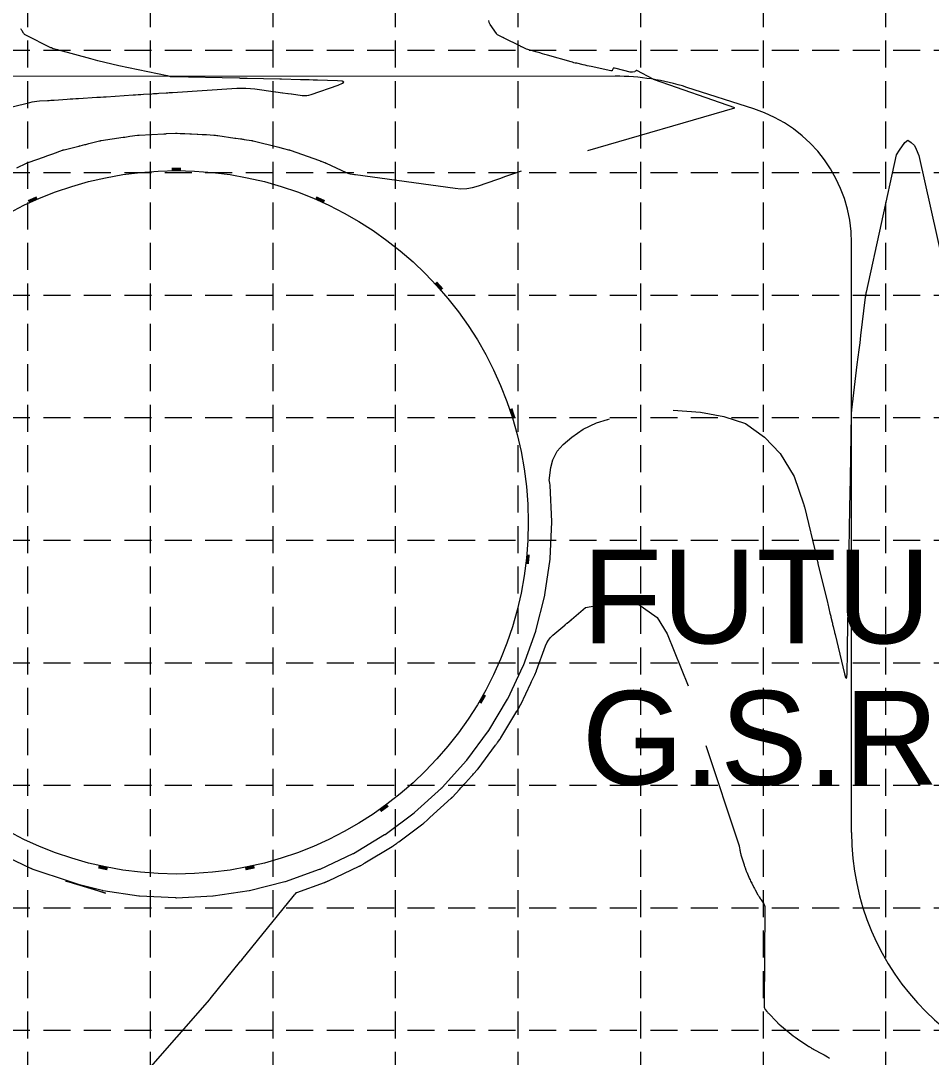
# Model space of a CAD drawing. Header units: feet. Extents: x 2483421 to 2485095, y 6854873 to 6855921.
# Drawn here: x 2483995.2 to 2484189.3, y 6855469.7 to 6855690.7 of the extents above; entities that cross this region are included whole.
import ezdxf

# ---------------------------------------------------------------- set-up
doc = ezdxf.new("R2010")
doc.units = ezdxf.units.FT
doc.header["$MEASUREMENT"] = 0
doc.linetypes.add('HIDDEN', pattern=[0.375, 0.25, -0.125])
for name, color, linetype, lineweight in [('C-ROAD-NW', 2, 'Continuous', 0), ('C-STR-NW', 7, 'Continuous', 0), ('Level 47', 7, 'Continuous', 0), ('P-Cont-1', 21, 'Continuous', 13)]:
    doc.layers.add(name, color=color, linetype=linetype, lineweight=lineweight)
doc.layers.add('GRID', color=254, linetype='HIDDEN')
doc.styles.get("Standard").update_dxf_attribs({"font": 'ARIAL.TTF'})

msp = doc.modelspace()

# ---------------------------------------------------------------- linework, layer by layer
at = {"layer": 'C-ROAD-NW', "color": 7, "lineweight": 0, "ltscale": 0.328084}
for p, q in [((2484121.93, 6855678.84), (2483884.56, 6855678.69)), ((2484151.44, 6855671.89), (2484137.17, 6855676.46)), ((2484172.3, 6855517.6), (2484172.3, 6855643.32))]:
    msp.add_line(p, q, dxfattribs=at)
for centre, radius, start, end in [((2484121.93, 6855628.84), 50, 72.2553, 90), ((2484142.3, 6855643.32), 30, 0, 72.2553), ((2484226.3, 6855517.6), 54, 180, 270)]:
    msp.add_arc(centre, radius, start, end, dxfattribs=at)
at = {"layer": 'C-STR-NW', "color": 7, "lineweight": 0, "ltscale": 0.328084}
msp.add_circle((2484028.4, 6855583.72), 75, dxfattribs=at)
at = {"layer": 'C-STR-NW', "color": 7, "lineweight": 0, "ltscale": 0.328084, "extrusion": (0, 0, -1)}
for points in [[(-2484027.4, 6855659.35), (-2484027.4, 6855658.71), (-2484029.4, 6855659.35), (-2484029.4, 6855658.71)], [(-2484058.25, 6855653.22), (-2484057.99, 6855652.64), (-2484060.08, 6855652.41), (-2484059.81, 6855651.82)], [(-2484073.67, 6855523.12), (-2484073.29, 6855523.64), (-2484072.05, 6855521.94), (-2484071.67, 6855522.46)], [(-2484013.65, 6855509.53), (-2484013.78, 6855510.16), (-2484011.7, 6855509.94), (-2484011.83, 6855510.57)]]:
    msp.add_solid(points, dxfattribs=at)
at = {"layer": 'C-STR-NW', "color": 7, "lineweight": 0, "ltscale": 0.328084}
for points in [[(2483996.72, 6855652.41), (2483996.98, 6855651.82), (2483998.55, 6855653.22), (2483998.81, 6855652.64)], [(2484083.94, 6855635.07), (2484083.46, 6855634.64), (2484085.28, 6855633.59), (2484084.8, 6855633.16)], [(2484100.02, 6855608.04), (2484099.41, 6855607.84), (2484100.64, 6855606.14), (2484100.03, 6855605.94)], [(2484103.72, 6855576.81), (2484103.09, 6855576.87), (2484103.52, 6855574.82), (2484102.88, 6855574.89)], [(2484094.4, 6855546.77), (2484093.84, 6855547.09), (2484093.4, 6855545.04), (2484092.84, 6855545.36)], [(2484045.1, 6855509.94), (2484044.97, 6855510.57), (2484043.15, 6855509.53), (2484043.01, 6855510.16)]]:
    msp.add_solid(points, dxfattribs=at)
at = {"layer": 'GRID', "color": 252, "linetype": 'HIDDEN', "lineweight": 0, "ltscale": 23}
for p, q in [((2483996.69, 6855893.42), (2483996.69, 6854978.93)), ((2484022.81, 6855893.42), (2484022.81, 6854978.93)), ((2484048.94, 6855893.42), (2484048.94, 6854978.93)), ((2484075.06, 6855893.42), (2484075.06, 6854978.93)), ((2484101.19, 6855893.42), (2484101.19, 6854978.93)), ((2484127.31, 6855893.42), (2484127.31, 6854978.93)), ((2484153.44, 6855893.42), (2484153.44, 6854978.93)), ((2484179.56, 6855893.42), (2484179.56, 6854978.93)), ((2483448.06, 6855684.42), (2485067.81, 6855684.42)), ((2483448.06, 6855658.29), (2485067.81, 6855658.29)), ((2483448.06, 6855632.17), (2485067.81, 6855632.17)), ((2483448.06, 6855606.04), (2485067.81, 6855606.04)), ((2483448.06, 6855579.92), (2485067.81, 6855579.92)), ((2483448.06, 6855553.79), (2485067.81, 6855553.79)), ((2483448.06, 6855527.67), (2485067.81, 6855527.67)), ((2483448.06, 6855501.54), (2485067.81, 6855501.54)), ((2483448.06, 6855475.42), (2485067.81, 6855475.42))]:
    msp.add_line(p, q, dxfattribs=at)
at = {"layer": 'P-Cont-1', "color": 33, "flags": 128}
for points in [[(2483989.25, 6855671.28), (2483997.14, 6855673.24), (2483997.65, 6855673.35), (2483998.16, 6855673.44), (2483998.67, 6855673.51), (2483999.19, 6855673.56), (2484000.89, 6855673.67), (2484001.25, 6855673.69), (2484001.62, 6855673.71), (2484001.98, 6855673.74), (2484002.34, 6855673.76), (2484005.14, 6855673.94), (2484005.74, 6855673.98), (2484006.34, 6855674.02), (2484006.94, 6855674.05), (2484007.54, 6855674.09), (2484011.42, 6855674.34), (2484011.62, 6855674.36), (2484011.82, 6855674.37), (2484012.03, 6855674.38), (2484012.23, 6855674.39), (2484012.89, 6855674.44), (2484013.03, 6855674.45), (2484013.17, 6855674.45), (2484013.31, 6855674.46), (2484013.45, 6855674.47), (2484019.16, 6855674.84), (2484019.7, 6855674.87), (2484020.25, 6855674.91), (2484020.8, 6855674.94), (2484021.35, 6855674.98), (2484023.14, 6855675.09), (2484023.52, 6855675.12), (2484023.9, 6855675.14), (2484024.29, 6855675.17), (2484024.67, 6855675.19), (2484026.22, 6855675.29), (2484026.55, 6855675.31), (2484026.89, 6855675.33), (2484027.22, 6855675.36), (2484027.55, 6855675.38), (2484041.31, 6855676.26), (2484042.27, 6855676.3), (2484043.22, 6855676.29), (2484044.18, 6855676.23), (2484045.13, 6855676.12), (2484049.55, 6855675.51), (2484049.56, 6855675.51), (2484049.56, 6855675.51), (2484049.57, 6855675.51), (2484049.57, 6855675.51), (2484049.59, 6855675.51), (2484049.6, 6855675.5), (2484049.6, 6855675.5), (2484049.6, 6855675.5), (2484049.61, 6855675.5), (2484051.04, 6855675.31), (2484051.04, 6855675.31), (2484051.05, 6855675.3), (2484051.05, 6855675.3), (2484051.06, 6855675.3), (2484051.07, 6855675.3), (2484051.07, 6855675.3), (2484051.08, 6855675.3), (2484051.08, 6855675.3), (2484051.08, 6855675.3), (2484051.1, 6855675.3), (2484051.1, 6855675.3), (2484051.11, 6855675.3), (2484051.11, 6855675.3), (2484051.11, 6855675.3), (2484052.18, 6855675.15), (2484052.19, 6855675.15), (2484052.19, 6855675.15), (2484052.19, 6855675.15), (2484052.19, 6855675.15), (2484052.2, 6855675.14), (2484052.21, 6855675.14), (2484052.21, 6855675.14), (2484052.21, 6855675.14), (2484052.21, 6855675.14), (2484052.22, 6855675.14), (2484052.22, 6855675.14), (2484052.22, 6855675.14), (2484052.23, 6855675.14), (2484052.23, 6855675.14), (2484052.88, 6855675.05), (2484052.88, 6855675.05), (2484052.88, 6855675.05), (2484052.88, 6855675.05), (2484052.89, 6855675.05), (2484052.89, 6855675.05), (2484052.89, 6855675.05), (2484052.89, 6855675.05), (2484052.89, 6855675.05), (2484052.89, 6855675.05), (2484052.9, 6855675.05), (2484052.9, 6855675.05), (2484052.9, 6855675.05), (2484052.9, 6855675.05), (2484052.9, 6855675.05), (2484055.19, 6855674.73), (2484055.68, 6855674.69), (2484056.17, 6855674.71), (2484056.64, 6855674.79), (2484057.11, 6855674.92), (2484062.87, 6855676.94), (2484063.79, 6855677.32), (2484064.06, 6855677.6), (2484063.71, 6855677.79), (2484062.73, 6855677.87), (2484058.44, 6855677.98), (2484057.55, 6855678.01), (2484056.66, 6855678.03), (2484055.77, 6855678.05), (2484054.88, 6855678.07), (2484050.79, 6855678.17), (2484050.76, 6855678.17), (2484050.73, 6855678.17), (2484050.69, 6855678.17), (2484050.66, 6855678.17), (2484050.55, 6855678.17), (2484050.53, 6855678.17), (2484050.5, 6855678.17), (2484050.48, 6855678.17), (2484050.46, 6855678.17), (2484043.49, 6855678.35), (2484043.32, 6855678.35), (2484043.15, 6855678.36), (2484042.98, 6855678.36), (2484042.81, 6855678.36), (2484042.26, 6855678.38), (2484042.14, 6855678.38), (2484042.03, 6855678.38), (2484041.91, 6855678.39), (2484041.79, 6855678.39), (2484027.32, 6855678.71), (2484027.29, 6855678.71), (2484027.25, 6855678.72), (2484027.21, 6855678.72), (2484027.17, 6855678.73), (2484027, 6855678.77), (2484027, 6855678.77), (2484027, 6855678.77), (2484027, 6855678.77), (2484027, 6855678.77), (2484026.99, 6855678.77), (2484026.99, 6855678.77), (2484026.99, 6855678.77), (2484026.99, 6855678.77), (2484026.99, 6855678.77), (2484026.68, 6855678.83), (2484026.61, 6855678.85), (2484026.55, 6855678.86), (2484026.48, 6855678.88), (2484026.41, 6855678.89), (2484016.15, 6855681.07), (2484014.65, 6855681.4), (2484013.16, 6855681.75), (2484011.67, 6855682.12), (2484010.18, 6855682.52), (2484003.32, 6855684.37), (2484003.29, 6855684.38), (2484003.27, 6855684.39), (2484003.24, 6855684.4), (2484003.21, 6855684.4), (2484003.1, 6855684.43), (2484003.1, 6855684.43), (2484003.09, 6855684.44), (2484003.09, 6855684.44), (2484003.09, 6855684.44), (2484003.07, 6855684.44), (2484003.07, 6855684.44), (2484003.07, 6855684.44), (2484003.06, 6855684.44), (2484003.06, 6855684.44), (2484002.18, 6855684.68), (2484002.12, 6855684.7), (2484002.07, 6855684.72), (2484002.01, 6855684.74), (2484001.96, 6855684.77), (2484001.79, 6855684.85), (2484001.75, 6855684.87), (2484001.72, 6855684.89), (2484001.68, 6855684.9), (2484001.64, 6855684.92), (2483996.34, 6855687.55), (2483996.19, 6855687.64), (2483996.05, 6855687.75), (2483995.93, 6855687.87), (2483995.82, 6855688.01), (2483995.5, 6855688.5), (2483995.43, 6855688.6), (2483995.36, 6855688.71), (2483995.29, 6855688.81), (2483995.22, 6855688.91)], [(2484116.08, 6855662.99), (2484147.45, 6855672.09), (2484130.33, 6855678.05), (2484130.22, 6855678.1), (2484130.1, 6855678.14), (2484129.99, 6855678.2), (2484126.5, 6855680.03), (2484126.45, 6855680.05), (2484126.41, 6855680.05), (2484126.37, 6855680.03), (2484126.33, 6855680), (2484126.22, 6855679.87), (2484126.19, 6855679.85), (2484126.16, 6855679.83), (2484126.13, 6855679.81), (2484126.09, 6855679.8), (2484125.58, 6855679.7), (2484125.46, 6855679.69), (2484125.35, 6855679.69), (2484125.24, 6855679.7), (2484125.13, 6855679.72), (2484122.14, 6855680.48), (2484122.14, 6855680.48), (2484122.14, 6855680.48), (2484122.14, 6855680.48), (2484122.14, 6855680.48), (2484122.14, 6855680.48), (2484122.14, 6855680.48), (2484122.14, 6855680.48), (2484122.14, 6855680.48), (2484122.14, 6855680.48), (2484121.74, 6855680.58), (2484121.66, 6855680.59), (2484121.6, 6855680.58), (2484121.54, 6855680.54), (2484121.49, 6855680.47), (2484121.27, 6855680.02), (2484121.26, 6855679.99), (2484121.23, 6855679.97), (2484121.2, 6855679.96), (2484121.17, 6855679.97), (2484121, 6855680), (2484121, 6855680), (2484121, 6855680), (2484121, 6855680), (2484121, 6855680), (2484121, 6855680), (2484121, 6855680), (2484121, 6855680), (2484121, 6855680), (2484121, 6855680), (2484116.83, 6855680.89), (2484116.4, 6855680.99), (2484115.97, 6855681.08), (2484115.54, 6855681.17), (2484115.11, 6855681.27), (2484113.71, 6855681.58), (2484113.41, 6855681.65), (2484113.12, 6855681.72), (2484112.82, 6855681.8), (2484112.52, 6855681.88), (2484107.51, 6855683.31), (2484106.96, 6855683.47), (2484106.4, 6855683.63), (2484105.85, 6855683.79), (2484105.3, 6855683.95), (2484103.02, 6855684.63), (2484102.87, 6855684.67), (2484102.73, 6855684.73), (2484102.58, 6855684.79), (2484102.45, 6855684.85), (2484102, 6855685.08), (2484101.9, 6855685.13), (2484101.8, 6855685.18), (2484101.71, 6855685.23), (2484101.61, 6855685.28), (2484098.24, 6855686.98), (2484098.22, 6855686.99), (2484098.2, 6855687), (2484098.18, 6855687.01), (2484098.16, 6855687.02), (2484098.08, 6855687.05), (2484098.07, 6855687.06), (2484098.06, 6855687.06), (2484098.05, 6855687.07), (2484098.04, 6855687.08), (2484098, 6855687.09), (2484098, 6855687.1), (2484097.99, 6855687.1), (2484097.98, 6855687.1), (2484097.97, 6855687.11), (2484096.81, 6855687.69), (2484096.78, 6855687.7), (2484096.76, 6855687.72), (2484096.74, 6855687.74), (2484096.72, 6855687.77), (2484096.66, 6855687.85), (2484096.65, 6855687.87), (2484096.63, 6855687.89), (2484096.62, 6855687.91), (2484096.61, 6855687.93), (2484095.3, 6855689.88), (2484095.09, 6855690.3), (2484095.02, 6855690.71)], [(2483994.37, 6855659.3), (2483996.47, 6855660.3), (2483996.49, 6855660.3), (2483996.51, 6855660.31), (2483996.53, 6855660.32), (2483996.55, 6855660.33), (2483996.62, 6855660.36), (2483996.63, 6855660.37), (2483996.65, 6855660.37), (2483996.66, 6855660.38), (2483996.68, 6855660.39), (2483996.75, 6855660.41), (2483996.77, 6855660.42), (2483996.78, 6855660.43), (2483996.8, 6855660.43), (2483996.82, 6855660.44), (2484000.3, 6855661.68), (2484000.75, 6855661.84), (2484001.19, 6855662), (2484001.64, 6855662.16), (2484002.09, 6855662.32), (2484004.13, 6855663.06), (2484004.15, 6855663.06), (2484004.18, 6855663.07), (2484004.2, 6855663.08), (2484004.22, 6855663.08), (2484004.28, 6855663.11), (2484004.3, 6855663.11), (2484004.31, 6855663.12), (2484004.33, 6855663.12), (2484004.34, 6855663.13), (2484004.42, 6855663.15), (2484004.44, 6855663.15), (2484004.45, 6855663.15), (2484004.47, 6855663.16), (2484004.49, 6855663.16), (2484007.59, 6855663.94), (2484007.6, 6855663.94), (2484007.6, 6855663.94), (2484007.61, 6855663.94), (2484007.61, 6855663.95), (2484007.63, 6855663.95), (2484007.63, 6855663.95), (2484007.64, 6855663.95), (2484007.64, 6855663.95), (2484007.65, 6855663.95), (2484007.67, 6855663.96), (2484007.68, 6855663.96), (2484007.68, 6855663.96), (2484007.69, 6855663.97), (2484007.69, 6855663.97), (2484007.78, 6855663.99), (2484007.8, 6855663.99), (2484007.82, 6855664), (2484007.84, 6855664), (2484007.85, 6855664.01), (2484008.87, 6855664.26), (2484009.08, 6855664.31), (2484009.3, 6855664.37), (2484009.52, 6855664.42), (2484009.74, 6855664.48), (2484012.03, 6855665.05), (2484012.05, 6855665.06), (2484012.07, 6855665.06), (2484012.09, 6855665.07), (2484012.11, 6855665.07), (2484012.18, 6855665.09), (2484012.2, 6855665.09), (2484012.21, 6855665.1), (2484012.23, 6855665.1), (2484012.24, 6855665.1), (2484012.32, 6855665.11), (2484012.34, 6855665.12), (2484012.36, 6855665.12), (2484012.37, 6855665.12), (2484012.39, 6855665.12), (2484017.04, 6855665.81), (2484017.39, 6855665.87), (2484017.75, 6855665.92), (2484018.1, 6855665.97), (2484018.46, 6855666.02), (2484020.08, 6855666.27), (2484020.1, 6855666.27), (2484020.12, 6855666.27), (2484020.14, 6855666.27), (2484020.17, 6855666.28), (2484020.24, 6855666.29), (2484020.25, 6855666.29), (2484020.27, 6855666.29), (2484020.28, 6855666.29), (2484020.3, 6855666.29), (2484020.39, 6855666.3), (2484020.4, 6855666.3), (2484020.41, 6855666.3), (2484020.42, 6855666.3), (2484020.43, 6855666.3), (2484020.46, 6855666.3), (2484020.46, 6855666.3), (2484020.47, 6855666.3), (2484020.47, 6855666.3), (2484020.48, 6855666.3), (2484025.72, 6855666.56), (2484025.72, 6855666.56), (2484025.72, 6855666.56), (2484025.72, 6855666.56), (2484025.72, 6855666.56), (2484025.72, 6855666.56), (2484025.72, 6855666.56), (2484025.72, 6855666.56), (2484025.72, 6855666.56), (2484025.72, 6855666.56), (2484025.72, 6855666.56), (2484025.72, 6855666.56), (2484025.72, 6855666.56), (2484025.72, 6855666.56), (2484025.72, 6855666.56), (2484026.01, 6855666.57), (2484026.07, 6855666.58), (2484026.13, 6855666.58), (2484026.19, 6855666.58), (2484026.25, 6855666.59), (2484028.21, 6855666.68), (2484028.23, 6855666.68), (2484028.25, 6855666.69), (2484028.27, 6855666.69), (2484028.3, 6855666.69), (2484028.39, 6855666.69), (2484028.39, 6855666.69), (2484028.4, 6855666.69), (2484028.4, 6855666.69), (2484028.41, 6855666.69), (2484028.43, 6855666.69), (2484028.43, 6855666.69), (2484028.43, 6855666.69), (2484028.43, 6855666.69), (2484028.43, 6855666.69), (2484028.43, 6855666.69), (2484028.43, 6855666.69), (2484028.43, 6855666.69), (2484028.43, 6855666.69), (2484028.43, 6855666.69), (2484028.44, 6855666.69), (2484028.44, 6855666.69), (2484028.44, 6855666.69), (2484028.44, 6855666.69), (2484028.44, 6855666.69), (2484028.51, 6855666.69), (2484028.53, 6855666.69), (2484028.54, 6855666.69), (2484028.56, 6855666.68), (2484028.58, 6855666.68), (2484029.21, 6855666.65), (2484029.21, 6855666.65), (2484029.21, 6855666.65), (2484029.21, 6855666.65), (2484029.21, 6855666.65), (2484029.21, 6855666.65), (2484029.21, 6855666.65), (2484029.22, 6855666.65), (2484029.22, 6855666.65), (2484029.22, 6855666.65), (2484029.22, 6855666.65), (2484029.22, 6855666.65), (2484029.22, 6855666.65), (2484029.22, 6855666.65), (2484029.22, 6855666.65), (2484030.14, 6855666.61), (2484030.14, 6855666.61), (2484030.15, 6855666.61), (2484030.15, 6855666.61), (2484030.15, 6855666.61), (2484030.15, 6855666.61), (2484030.16, 6855666.61), (2484030.16, 6855666.61), (2484030.16, 6855666.61), (2484030.16, 6855666.61), (2484030.16, 6855666.61), (2484030.17, 6855666.61), (2484030.17, 6855666.61), (2484030.17, 6855666.61), (2484030.17, 6855666.61), (2484031.28, 6855666.55), (2484031.28, 6855666.55), (2484031.28, 6855666.55), (2484031.28, 6855666.55), (2484031.29, 6855666.55), (2484031.3, 6855666.55), (2484031.3, 6855666.55), (2484031.3, 6855666.55), (2484031.3, 6855666.55), (2484031.3, 6855666.55), (2484031.31, 6855666.55), (2484031.31, 6855666.55), (2484031.31, 6855666.55), (2484031.31, 6855666.55), (2484031.32, 6855666.55), (2484031.5, 6855666.54), (2484031.54, 6855666.54), (2484031.58, 6855666.54), (2484031.61, 6855666.53), (2484031.65, 6855666.53), (2484032.85, 6855666.47), (2484032.86, 6855666.47), (2484032.86, 6855666.47), (2484032.87, 6855666.47), (2484032.87, 6855666.47), (2484032.89, 6855666.47), (2484032.89, 6855666.47), (2484032.9, 6855666.47), (2484032.9, 6855666.47), (2484032.9, 6855666.47), (2484032.92, 6855666.47), (2484032.92, 6855666.47), (2484032.92, 6855666.47), (2484032.92, 6855666.47), (2484032.93, 6855666.47), (2484033.92, 6855666.42), (2484034.14, 6855666.41), (2484034.35, 6855666.4), (2484034.56, 6855666.39), (2484034.78, 6855666.38), (2484036.34, 6855666.3), (2484036.36, 6855666.3), (2484036.39, 6855666.3), (2484036.41, 6855666.3), (2484036.43, 6855666.3), (2484036.5, 6855666.29), (2484036.52, 6855666.29), (2484036.53, 6855666.29), (2484036.55, 6855666.29), (2484036.56, 6855666.29), (2484036.64, 6855666.28), (2484036.66, 6855666.27), (2484036.68, 6855666.27), (2484036.69, 6855666.27), (2484036.71, 6855666.27), (2484037.04, 6855666.22), (2484037.05, 6855666.22), (2484037.06, 6855666.21), (2484037.08, 6855666.21), (2484037.09, 6855666.21), (2484037.14, 6855666.2), (2484037.15, 6855666.2), (2484037.16, 6855666.2), (2484037.16, 6855666.2), (2484037.17, 6855666.2), (2484037.2, 6855666.19), (2484037.2, 6855666.19), (2484037.21, 6855666.19), (2484037.22, 6855666.19), (2484037.22, 6855666.19), (2484040.87, 6855665.65), (2484040.89, 6855665.65), (2484040.91, 6855665.64), (2484040.93, 6855665.64), (2484040.95, 6855665.64), (2484041.02, 6855665.63), (2484041.03, 6855665.63), (2484041.03, 6855665.63), (2484041.04, 6855665.62), (2484041.04, 6855665.62), (2484041.06, 6855665.62), (2484041.07, 6855665.62), (2484041.07, 6855665.62), (2484041.08, 6855665.62), (2484041.08, 6855665.62), (2484042.04, 6855665.48), (2484042.24, 6855665.45), (2484042.45, 6855665.42), (2484042.65, 6855665.38), (2484042.86, 6855665.35), (2484044.41, 6855665.12), (2484044.43, 6855665.12), (2484044.44, 6855665.12), (2484044.46, 6855665.12), (2484044.47, 6855665.11), (2484044.54, 6855665.1), (2484044.55, 6855665.1), (2484044.55, 6855665.1), (2484044.56, 6855665.1), (2484044.56, 6855665.1), (2484044.58, 6855665.1), (2484044.58, 6855665.1), (2484044.59, 6855665.1), (2484044.59, 6855665.1), (2484044.59, 6855665.09), (2484044.69, 6855665.07), (2484044.71, 6855665.07), (2484044.73, 6855665.06), (2484044.75, 6855665.06), (2484044.77, 6855665.05), (2484050.22, 6855663.69), (2484050.47, 6855663.63), (2484050.71, 6855663.56), (2484050.96, 6855663.5), (2484051.2, 6855663.44), (2484052.3, 6855663.17), (2484052.32, 6855663.16), (2484052.34, 6855663.15), (2484052.36, 6855663.15), (2484052.39, 6855663.14), (2484052.45, 6855663.13), (2484052.47, 6855663.12), (2484052.48, 6855663.12), (2484052.5, 6855663.11), (2484052.51, 6855663.11), (2484052.59, 6855663.08), (2484052.61, 6855663.08), (2484052.62, 6855663.07), (2484052.64, 6855663.06), (2484052.65, 6855663.06), (2484058.87, 6855660.83), (2484059.01, 6855660.79), (2484059.14, 6855660.74), (2484059.27, 6855660.69), (2484059.4, 6855660.65), (2484059.97, 6855660.44), (2484059.99, 6855660.43), (2484060.01, 6855660.43), (2484060.03, 6855660.42), (2484060.06, 6855660.41), (2484060.12, 6855660.39), (2484060.14, 6855660.38), (2484060.15, 6855660.37), (2484060.16, 6855660.37), (2484060.18, 6855660.36), (2484060.25, 6855660.33), (2484060.27, 6855660.32), (2484060.28, 6855660.31), (2484060.3, 6855660.31), (2484060.31, 6855660.3), (2484064.57, 6855658.29), (2484064.77, 6855658.2), (2484064.97, 6855658.13), (2484065.18, 6855658.08), (2484065.4, 6855658.04), (2484066.39, 6855657.9), (2484066.4, 6855657.9), (2484066.41, 6855657.9), (2484066.42, 6855657.9), (2484066.43, 6855657.9), (2484066.47, 6855657.89), (2484066.47, 6855657.89), (2484066.48, 6855657.89), (2484066.49, 6855657.89), (2484066.49, 6855657.89), (2484066.52, 6855657.89), (2484066.53, 6855657.88), (2484066.53, 6855657.88), (2484066.54, 6855657.88), (2484066.54, 6855657.88), (2484087.79, 6855654.95), (2484089.05, 6855654.85), (2484090.3, 6855654.9), (2484091.54, 6855655.1), (2484092.76, 6855655.45), (2484096.72, 6855656.84), (2484097.56, 6855657.13), (2484098.41, 6855657.43), (2484099.26, 6855657.73), (2484100.11, 6855658.02), (2484101.97, 6855658.68)], [(2484134.29, 6855607.65), (2484140.13, 6855607.21), (2484145.11, 6855606.3), (2484149.68, 6855604.82), (2484153.71, 6855601.91), (2484157.06, 6855598.37), (2484160.08, 6855593.46), (2484162.08, 6855587.69), (2484162.08, 6855587.68), (2484162.08, 6855587.68), (2484162.08, 6855587.68), (2484162.09, 6855587.67), (2484162.09, 6855587.66), (2484162.09, 6855587.66), (2484162.09, 6855587.65), (2484162.09, 6855587.65), (2484162.09, 6855587.65), (2484162.12, 6855587.52), (2484162.12, 6855587.52), (2484162.12, 6855587.52), (2484162.12, 6855587.51), (2484162.13, 6855587.51), (2484162.13, 6855587.49), (2484162.13, 6855587.49), (2484162.13, 6855587.48), (2484162.13, 6855587.48), (2484162.13, 6855587.48), (2484162.19, 6855587.24), (2484162.2, 6855587.19), (2484162.21, 6855587.14), (2484162.22, 6855587.09), (2484162.24, 6855587.04), (2484164.87, 6855576.1), (2484164.9, 6855575.98), (2484164.93, 6855575.87), (2484164.95, 6855575.76), (2484164.98, 6855575.65), (2484165.07, 6855575.28), (2484165.09, 6855575.2), (2484165.1, 6855575.13), (2484165.12, 6855575.05), (2484165.14, 6855574.97), (2484167.15, 6855566.64), (2484167.22, 6855566.32), (2484167.3, 6855566.01), (2484167.37, 6855565.7), (2484167.45, 6855565.38), (2484167.7, 6855564.36), (2484167.75, 6855564.14), (2484167.8, 6855563.92), (2484167.86, 6855563.7), (2484167.91, 6855563.48), (2484168.16, 6855562.43), (2484168.22, 6855562.2), (2484168.27, 6855561.97), (2484168.32, 6855561.75), (2484168.38, 6855561.52), (2484168.6, 6855560.62), (2484168.64, 6855560.42), (2484168.69, 6855560.23), (2484168.74, 6855560.04), (2484168.78, 6855559.84), (2484170.81, 6855551.41), (2484171.03, 6855550.65), (2484171.19, 6855550.41), (2484171.29, 6855550.68), (2484171.34, 6855551.46), (2484171.42, 6855556.02), (2484171.42, 6855556.17), (2484171.42, 6855556.33), (2484171.42, 6855556.48), (2484171.43, 6855556.64), (2484171.44, 6855557.14), (2484171.44, 6855557.25), (2484171.44, 6855557.36), (2484171.44, 6855557.47), (2484171.44, 6855557.58), (2484171.45, 6855558.21), (2484171.46, 6855558.35), (2484171.46, 6855558.49), (2484171.46, 6855558.62), (2484171.46, 6855558.76), (2484171.47, 6855559.4), (2484171.48, 6855559.54), (2484171.48, 6855559.67), (2484171.48, 6855559.81), (2484171.48, 6855559.95), (2484171.53, 6855562.62), (2484171.54, 6855563.19), (2484171.55, 6855563.77), (2484171.56, 6855564.34), (2484171.57, 6855564.91), (2484171.65, 6855569.58), (2484171.65, 6855569.65), (2484171.65, 6855569.72), (2484171.65, 6855569.78), (2484171.65, 6855569.85), (2484171.66, 6855570.07), (2484171.66, 6855570.11), (2484171.66, 6855570.16), (2484171.66, 6855570.21), (2484171.66, 6855570.25), (2484171.73, 6855574.38), (2484171.75, 6855575.26), (2484171.76, 6855576.15), (2484171.78, 6855577.03), (2484171.79, 6855577.91), (2484171.95, 6855586.74), (2484171.95, 6855586.77), (2484171.95, 6855586.79), (2484171.95, 6855586.81), (2484171.95, 6855586.83), (2484171.95, 6855586.93), (2484171.95, 6855586.94), (2484171.95, 6855586.94), (2484171.95, 6855586.94), (2484171.95, 6855586.94), (2484171.95, 6855586.95), (2484171.95, 6855586.95), (2484171.95, 6855586.95), (2484171.95, 6855586.95), (2484171.95, 6855586.96), (2484171.95, 6855587.01), (2484171.95, 6855587.01), (2484171.95, 6855587.01), (2484171.95, 6855587.01), (2484171.95, 6855587.02), (2484171.95, 6855587.02), (2484171.95, 6855587.02), (2484171.95, 6855587.02), (2484171.95, 6855587.02), (2484171.95, 6855587.03), (2484172, 6855589.8), (2484172, 6855589.84), (2484172, 6855589.87), (2484172, 6855589.9), (2484172, 6855589.94), (2484172, 6855590.05), (2484172, 6855590.07), (2484172, 6855590.09), (2484172, 6855590.11), (2484172.01, 6855590.14), (2484172.01, 6855590.53), (2484172.01, 6855590.61), (2484172.01, 6855590.69), (2484172.02, 6855590.77), (2484172.02, 6855590.86), (2484172.04, 6855592.09), (2484172.04, 6855592.35), (2484172.05, 6855592.62), (2484172.05, 6855592.88), (2484172.06, 6855593.15), (2484172.29, 6855606.88), (2484172.3, 6855607.08), (2484172.31, 6855607.28), (2484172.33, 6855607.47), (2484172.35, 6855607.67), (2484172.43, 6855608.31), (2484172.44, 6855608.45), (2484172.46, 6855608.59), (2484172.48, 6855608.72), (2484172.49, 6855608.86), (2484172.58, 6855609.53), (2484172.59, 6855609.67), (2484172.61, 6855609.81), (2484172.63, 6855609.96), (2484172.65, 6855610.1), (2484173.53, 6855617.36), (2484173.72, 6855618.91), (2484173.91, 6855620.47), (2484174.1, 6855622.02), (2484174.29, 6855623.58), (2484175.28, 6855631.7), (2484175.29, 6855631.77), (2484175.3, 6855631.84), (2484175.31, 6855631.91), (2484175.32, 6855631.97), (2484175.36, 6855632.2), (2484175.36, 6855632.25), (2484175.37, 6855632.29), (2484175.38, 6855632.34), (2484175.39, 6855632.39), (2484175.44, 6855632.7), (2484175.45, 6855632.76), (2484175.49, 6855632.8), (2484181.88, 6855662.07), (2484182.54, 6855663.08), (2484183.66, 6855664.72), (2484184.3, 6855665.17), (2484184.3, 6855665.17), (2484184.3, 6855665.17), (2484184.3, 6855665.17), (2484184.3, 6855665.17), (2484184.3, 6855665.17), (2484184.3, 6855665.17), (2484184.3, 6855665.17), (2484184.3, 6855665.17), (2484184.3, 6855665.17), (2484185.03, 6855664.72), (2484185.69, 6855664.03), (2484186.05, 6855663.25), (2484186.65, 6855661.96), (2484193.08, 6855632.97)], [(2483990.67, 6855513.14), (2483997.31, 6855510), (2483997.37, 6855509.97), (2483997.42, 6855509.95), (2483997.47, 6855509.92), (2483997.52, 6855509.9), (2483997.77, 6855509.78), (2483997.77, 6855509.78), (2483997.77, 6855509.78), (2483997.77, 6855509.78), (2483997.77, 6855509.78), (2483997.77, 6855509.78), (2483997.77, 6855509.78), (2483997.77, 6855509.78), (2483997.77, 6855509.78), (2483997.77, 6855509.78), (2483997.77, 6855509.78), (2483997.77, 6855509.78), (2483997.77, 6855509.78), (2483997.77, 6855509.78), (2484013.25, 6855504.68), (2484004.86, 6855507.24), (2484004.9, 6855507.23), (2484004.93, 6855507.22), (2484004.97, 6855507.21), (2484005, 6855507.19), (2484005.17, 6855507.14), (2484005.17, 6855507.14), (2484005.17, 6855507.14), (2484005.17, 6855507.14), (2484005.17, 6855507.14), (2484005.17, 6855507.13), (2484005.17, 6855507.13), (2484005.17, 6855507.13), (2484005.17, 6855507.13), (2484005.17, 6855507.13), (2484005.17, 6855507.13), (2484005.17, 6855507.13), (2484005.17, 6855507.13), (2484005.17, 6855507.13), (2484005.17, 6855507.13), (2484012.55, 6855505.29), (2484012.58, 6855505.28), (2484012.61, 6855505.27), (2484012.63, 6855505.27), (2484012.66, 6855505.26), (2484012.78, 6855505.23), (2484012.78, 6855505.23), (2484012.78, 6855505.23), (2484012.78, 6855505.23), (2484012.78, 6855505.23), (2484012.79, 6855505.23), (2484012.79, 6855505.23), (2484012.79, 6855505.23), (2484012.79, 6855505.23), (2484012.79, 6855505.23), (2484012.79, 6855505.23), (2484012.79, 6855505.23), (2484012.79, 6855505.23), (2484012.79, 6855505.23), (2484012.79, 6855505.23), (2484020.36, 6855504.1), (2484020.39, 6855504.1), (2484020.41, 6855504.1), (2484020.43, 6855504.09), (2484020.45, 6855504.09), (2484020.55, 6855504.07), (2484020.55, 6855504.07), (2484020.55, 6855504.07), (2484020.55, 6855504.07), (2484020.55, 6855504.07), (2484020.55, 6855504.07), (2484020.55, 6855504.07), (2484020.55, 6855504.07), (2484020.55, 6855504.07), (2484020.55, 6855504.07), (2484020.56, 6855504.07), (2484020.56, 6855504.07), (2484020.56, 6855504.07), (2484020.56, 6855504.07), (2484020.56, 6855504.07), (2484028.24, 6855503.7), (2484028.25, 6855503.7), (2484028.27, 6855503.69), (2484028.29, 6855503.69), (2484028.31, 6855503.69), (2484028.4, 6855503.69), (2484028.4, 6855503.69), (2484028.4, 6855503.69), (2484028.4, 6855503.69), (2484028.4, 6855503.69), (2484028.4, 6855503.69), (2484028.4, 6855503.69), (2484028.4, 6855503.69), (2484028.4, 6855503.69), (2484028.4, 6855503.69), (2484028.4, 6855503.69), (2484028.4, 6855503.69), (2484028.4, 6855503.69), (2484028.4, 6855503.69), (2484028.4, 6855503.69), (2484036.13, 6855504.07), (2484036.13, 6855504.07), (2484036.13, 6855504.07), (2484036.14, 6855504.07), (2484036.14, 6855504.07), (2484036.14, 6855504.07), (2484036.14, 6855504.07), (2484036.14, 6855504.07), (2484036.15, 6855504.07), (2484036.15, 6855504.07), (2484036.24, 6855504.07), (2484036.24, 6855504.07), (2484036.24, 6855504.07), (2484036.24, 6855504.07), (2484036.24, 6855504.07), (2484036.24, 6855504.07), (2484036.24, 6855504.07), (2484036.24, 6855504.07), (2484036.24, 6855504.07), (2484036.24, 6855504.07), (2484036.24, 6855504.07), (2484036.24, 6855504.07), (2484036.24, 6855504.07), (2484036.24, 6855504.07), (2484036.24, 6855504.07), (2484043.89, 6855505.21), (2484043.9, 6855505.21), (2484043.92, 6855505.21), (2484043.93, 6855505.21), (2484043.94, 6855505.22), (2484044.01, 6855505.23), (2484044.01, 6855505.23), (2484044.01, 6855505.23), (2484044.01, 6855505.23), (2484044.01, 6855505.23), (2484044.01, 6855505.23), (2484044.01, 6855505.23), (2484044.01, 6855505.23), (2484044.01, 6855505.23), (2484044.01, 6855505.23), (2484044.01, 6855505.23), (2484044.01, 6855505.23), (2484044.01, 6855505.23), (2484044.01, 6855505.23), (2484044.01, 6855505.23), (2484044.01, 6855505.23), (2484044.01, 6855505.23), (2484044.01, 6855505.23), (2484044.01, 6855505.23), (2484044.01, 6855505.23), (2484051.53, 6855507.11), (2484051.54, 6855507.11), (2484051.55, 6855507.11), (2484051.55, 6855507.12), (2484051.56, 6855507.12), (2484051.6, 6855507.13), (2484051.6, 6855507.13), (2484051.6, 6855507.13), (2484051.6, 6855507.13), (2484051.6, 6855507.13), (2484051.6, 6855507.13), (2484051.6, 6855507.13), (2484051.6, 6855507.13), (2484051.6, 6855507.13), (2484051.6, 6855507.13), (2484051.6, 6855507.13), (2484051.6, 6855507.13), (2484051.6, 6855507.13), (2484051.6, 6855507.13), (2484051.6, 6855507.13), (2484051.63, 6855507.13), (2484051.63, 6855507.13), (2484051.63, 6855507.13), (2484051.63, 6855507.13), (2484051.63, 6855507.13), (2484051.63, 6855507.13), (2484051.63, 6855507.13), (2484051.63, 6855507.13), (2484051.63, 6855507.13), (2484051.63, 6855507.13), (2484051.63, 6855507.14), (2484051.63, 6855507.14), (2484051.63, 6855507.14), (2484051.63, 6855507.14), (2484051.63, 6855507.14), (2484058.93, 6855509.75), (2484058.94, 6855509.75), (2484058.95, 6855509.75), (2484058.96, 6855509.76), (2484058.97, 6855509.76), (2484059.02, 6855509.78), (2484059.02, 6855509.78), (2484059.02, 6855509.78), (2484059.02, 6855509.78), (2484059.02, 6855509.78), (2484059.02, 6855509.78), (2484059.02, 6855509.78), (2484059.02, 6855509.78), (2484059.03, 6855509.78), (2484059.03, 6855509.78), (2484059.03, 6855509.78), (2484059.03, 6855509.78), (2484059.03, 6855509.78), (2484059.03, 6855509.78), (2484059.03, 6855509.78), (2484066.04, 6855513.1), (2484066.05, 6855513.1), (2484066.06, 6855513.11), (2484066.07, 6855513.11), (2484066.08, 6855513.12), (2484066.12, 6855513.14), (2484066.12, 6855513.14), (2484066.12, 6855513.14), (2484066.12, 6855513.14), (2484066.12, 6855513.14), (2484066.12, 6855513.14), (2484066.12, 6855513.14), (2484066.12, 6855513.14), (2484066.12, 6855513.14), (2484066.12, 6855513.14), (2484066.13, 6855513.14), (2484066.13, 6855513.14), (2484066.13, 6855513.14), (2484066.13, 6855513.14), (2484066.13, 6855513.14), (2484072.78, 6855517.13), (2484072.79, 6855517.13), (2484072.8, 6855517.14), (2484072.81, 6855517.15), (2484072.82, 6855517.15), (2484072.86, 6855517.18), (2484072.86, 6855517.18), (2484072.86, 6855517.18), (2484072.86, 6855517.18), (2484072.86, 6855517.18), (2484072.86, 6855517.18), (2484072.86, 6855517.18), (2484072.86, 6855517.18), (2484072.86, 6855517.18), (2484072.86, 6855517.18), (2484072.86, 6855517.18), (2484072.86, 6855517.18), (2484072.86, 6855517.18), (2484072.86, 6855517.18), (2484072.86, 6855517.18), (2484079.1, 6855521.8), (2484079.11, 6855521.81), (2484079.11, 6855521.81), (2484079.12, 6855521.82), (2484079.13, 6855521.83), (2484079.17, 6855521.85), (2484079.17, 6855521.85), (2484079.17, 6855521.85), (2484079.17, 6855521.85), (2484079.17, 6855521.85), (2484079.17, 6855521.85), (2484079.17, 6855521.85), (2484079.17, 6855521.85), (2484079.17, 6855521.85), (2484079.17, 6855521.86), (2484079.17, 6855521.86), (2484079.17, 6855521.86), (2484079.17, 6855521.86), (2484079.17, 6855521.86), (2484079.17, 6855521.86), (2484084.92, 6855527.07), (2484084.93, 6855527.08), (2484084.94, 6855527.08), (2484084.95, 6855527.09), (2484084.95, 6855527.1), (2484084.99, 6855527.13), (2484084.99, 6855527.13), (2484084.99, 6855527.13), (2484084.99, 6855527.13), (2484084.99, 6855527.13), (2484084.99, 6855527.13), (2484084.99, 6855527.13), (2484084.99, 6855527.13), (2484084.99, 6855527.13), (2484084.99, 6855527.13), (2484084.99, 6855527.13), (2484084.99, 6855527.13), (2484084.99, 6855527.13), (2484084.99, 6855527.13), (2484084.99, 6855527.13), (2484085, 6855527.15), (2484085.01, 6855527.15), (2484085.01, 6855527.15), (2484085.01, 6855527.16), (2484085.02, 6855527.16), (2484085.03, 6855527.17), (2484085.03, 6855527.18), (2484085.03, 6855527.18), (2484085.04, 6855527.18), (2484085.04, 6855527.18), (2484090.26, 6855532.95), (2484090.26, 6855532.95), (2484090.26, 6855532.95), (2484090.26, 6855532.95), (2484090.26, 6855532.95), (2484090.26, 6855532.95), (2484090.26, 6855532.95), (2484090.26, 6855532.95), (2484090.26, 6855532.95), (2484090.26, 6855532.95), (2484090.26, 6855532.95), (2484090.26, 6855532.95), (2484090.26, 6855532.95), (2484090.26, 6855532.95), (2484090.26, 6855532.95), (2484090.29, 6855532.99), (2484090.3, 6855532.99), (2484090.3, 6855533), (2484090.31, 6855533.01), (2484090.31, 6855533.02), (2484094.94, 6855539.25), (2484094.94, 6855539.26), (2484094.94, 6855539.26), (2484094.94, 6855539.26), (2484094.94, 6855539.26), (2484094.94, 6855539.26), (2484094.94, 6855539.26), (2484094.94, 6855539.26), (2484094.94, 6855539.26), (2484094.94, 6855539.26), (2484094.94, 6855539.26), (2484094.94, 6855539.26), (2484094.94, 6855539.26), (2484094.94, 6855539.26), (2484094.94, 6855539.26), (2484094.97, 6855539.3), (2484094.97, 6855539.31), (2484094.98, 6855539.32), (2484094.98, 6855539.33), (2484094.99, 6855539.33), (2484098.98, 6855545.99), (2484098.98, 6855545.99), (2484098.98, 6855545.99), (2484098.98, 6855545.99), (2484098.98, 6855545.99), (2484098.98, 6855545.99), (2484098.98, 6855545.99), (2484098.98, 6855545.99), (2484098.98, 6855545.99), (2484098.98, 6855545.99), (2484098.98, 6855545.99), (2484098.98, 6855545.99), (2484098.98, 6855545.99), (2484098.98, 6855545.99), (2484098.98, 6855545.99), (2484098.98, 6855545.99), (2484098.98, 6855545.99), (2484098.98, 6855545.99), (2484098.98, 6855545.99), (2484098.98, 6855545.99), (2484098.98, 6855545.99), (2484098.98, 6855545.99), (2484098.98, 6855545.99), (2484098.98, 6855545.99), (2484098.98, 6855545.99), (2484098.98, 6855546), (2484098.98, 6855546), (2484098.98, 6855546), (2484098.98, 6855546), (2484098.98, 6855546), (2484099, 6855546.04), (2484099, 6855546.04), (2484099, 6855546.04), (2484099, 6855546.04), (2484099, 6855546.04), (2484099, 6855546.04), (2484099, 6855546.04), (2484099, 6855546.04), (2484099, 6855546.04), (2484099, 6855546.04), (2484099, 6855546.04), (2484099, 6855546.04), (2484099, 6855546.04), (2484099, 6855546.04), (2484099, 6855546.04), (2484099.01, 6855546.06), (2484099.01, 6855546.06), (2484099.01, 6855546.06), (2484099.01, 6855546.06), (2484099.01, 6855546.06), (2484102.34, 6855553.09), (2484102.34, 6855553.09), (2484102.34, 6855553.09), (2484102.34, 6855553.09), (2484102.34, 6855553.09), (2484102.34, 6855553.09), (2484102.34, 6855553.09), (2484102.34, 6855553.09), (2484102.34, 6855553.09), (2484102.34, 6855553.09), (2484102.34, 6855553.09), (2484102.34, 6855553.09), (2484102.34, 6855553.09), (2484102.34, 6855553.09), (2484102.34, 6855553.09), (2484102.36, 6855553.15), (2484102.36, 6855553.16), (2484102.36, 6855553.17), (2484102.37, 6855553.18), (2484102.37, 6855553.19), (2484104.98, 6855560.49), (2484104.98, 6855560.49), (2484104.98, 6855560.49), (2484104.98, 6855560.49), (2484104.98, 6855560.49), (2484104.98, 6855560.49), (2484104.98, 6855560.49), (2484104.98, 6855560.49), (2484104.98, 6855560.49), (2484104.98, 6855560.49), (2484104.98, 6855560.49), (2484104.98, 6855560.49), (2484104.98, 6855560.49), (2484104.98, 6855560.49), (2484104.98, 6855560.49), (2484105, 6855560.55), (2484105, 6855560.56), (2484105, 6855560.57), (2484105.01, 6855560.58), (2484105.01, 6855560.6), (2484106.89, 6855568.1), (2484106.89, 6855568.1), (2484106.89, 6855568.1), (2484106.89, 6855568.1), (2484106.89, 6855568.1), (2484106.89, 6855568.11), (2484106.89, 6855568.11), (2484106.89, 6855568.11), (2484106.89, 6855568.11), (2484106.89, 6855568.11), (2484106.89, 6855568.11), (2484106.89, 6855568.11), (2484106.89, 6855568.11), (2484106.89, 6855568.11), (2484106.89, 6855568.11), (2484106.9, 6855568.17), (2484106.9, 6855568.19), (2484106.91, 6855568.2), (2484106.91, 6855568.22), (2484106.91, 6855568.23), (2484108.04, 6855575.87), (2484108.04, 6855575.87), (2484108.04, 6855575.87), (2484108.04, 6855575.87), (2484108.04, 6855575.87), (2484108.04, 6855575.87), (2484108.04, 6855575.87), (2484108.04, 6855575.87), (2484108.04, 6855575.87), (2484108.04, 6855575.87), (2484108.04, 6855575.88), (2484108.04, 6855575.88), (2484108.04, 6855575.88), (2484108.04, 6855575.88), (2484108.04, 6855575.88), (2484108.05, 6855575.96), (2484108.05, 6855575.96), (2484108.05, 6855575.96), (2484108.05, 6855575.97), (2484108.05, 6855575.97), (2484108.05, 6855575.98), (2484108.05, 6855575.99), (2484108.05, 6855575.99), (2484108.05, 6855575.99), (2484108.05, 6855575.99), (2484108.43, 6855583.72), (2484108.43, 6855583.72), (2484108.43, 6855583.72), (2484108.43, 6855583.72), (2484108.43, 6855583.72), (2484108.43, 6855583.72), (2484108.43, 6855583.72), (2484108.43, 6855583.72), (2484108.43, 6855583.72), (2484108.43, 6855583.72), (2484108.43, 6855583.72), (2484108.43, 6855583.72), (2484108.43, 6855583.72), (2484108.43, 6855583.72), (2484108.43, 6855583.72), (2484108.43, 6855583.78), (2484108.43, 6855583.79), (2484108.42, 6855583.8), (2484108.42, 6855583.82), (2484108.42, 6855583.83), (2484108.42, 6855583.87), (2484108.42, 6855583.88), (2484108.42, 6855583.89), (2484108.42, 6855583.9), (2484108.42, 6855583.91), (2484108.04, 6855591.56), (2484108.04, 6855591.56), (2484108.04, 6855591.56), (2484108.04, 6855591.56), (2484108.04, 6855591.56), (2484108.04, 6855591.56), (2484108.04, 6855591.56), (2484108.04, 6855591.56), (2484108.04, 6855591.56), (2484108.04, 6855591.56), (2484108.04, 6855591.56), (2484108.04, 6855591.56), (2484108.04, 6855591.56), (2484108.04, 6855591.56), (2484108.04, 6855591.56), (2484107.96, 6855592.15), (2484107.94, 6855592.28), (2484107.92, 6855592.41), (2484107.9, 6855592.53), (2484107.88, 6855592.66), (2484108.23, 6855595.44), (2484108.63, 6855597.04), (2484109.55, 6855598.89), (2484110.82, 6855600.31), (2484112.66, 6855601.91), (2484115.13, 6855603.55), (2484117.93, 6855604.92), (2484120.3, 6855605.63), (2484120.3, 6855605.63), (2484120.31, 6855605.63), (2484120.31, 6855605.63), (2484120.32, 6855605.63), (2484120.34, 6855605.64), (2484120.34, 6855605.64), (2484120.34, 6855605.64), (2484120.35, 6855605.64), (2484120.35, 6855605.64), (2484120.37, 6855605.65), (2484120.37, 6855605.65), (2484120.38, 6855605.65), (2484120.38, 6855605.65), (2484120.38, 6855605.65), (2484120.71, 6855605.76)], [(2484013.94, 6855457.36), (2484035.51, 6855482), (2484035.52, 6855482.01), (2484035.53, 6855482.03), (2484035.58, 6855482.08), (2484035.59, 6855482.1), (2484035.6, 6855482.11), (2484035.61, 6855482.12), (2484035.62, 6855482.13), (2484042.16, 6855490.21), (2484042.18, 6855490.23), (2484042.2, 6855490.26), (2484042.22, 6855490.28), (2484042.24, 6855490.31), (2484042.31, 6855490.39), (2484042.32, 6855490.41), (2484042.33, 6855490.42), (2484042.35, 6855490.44), (2484042.36, 6855490.46), (2484053.29, 6855503.95), (2484053.29, 6855503.95), (2484053.29, 6855503.95), (2484053.3, 6855503.95), (2484053.3, 6855503.95), (2484053.3, 6855503.96), (2484053.3, 6855503.96), (2484053.3, 6855503.96), (2484053.3, 6855503.96), (2484053.3, 6855503.96), (2484053.3, 6855503.96), (2484053.3, 6855503.96), (2484053.3, 6855503.96), (2484053.3, 6855503.96), (2484053.3, 6855503.96), (2484053.56, 6855504.28), (2484053.56, 6855504.28), (2484053.56, 6855504.28), (2484053.56, 6855504.28), (2484053.56, 6855504.28), (2484053.57, 6855504.29), (2484053.57, 6855504.29), (2484053.57, 6855504.29), (2484053.57, 6855504.29), (2484053.57, 6855504.29), (2484053.57, 6855504.3), (2484053.58, 6855504.3), (2484053.58, 6855504.3), (2484053.58, 6855504.3), (2484053.58, 6855504.31), (2484053.72, 6855504.47), (2484053.72, 6855504.48), (2484053.72, 6855504.48), (2484053.72, 6855504.48), (2484053.72, 6855504.48), (2484053.73, 6855504.49), (2484053.73, 6855504.49), (2484053.73, 6855504.49), (2484053.73, 6855504.49), (2484053.73, 6855504.49), (2484053.75, 6855504.51), (2484053.75, 6855504.51), (2484053.75, 6855504.52), (2484053.75, 6855504.52), (2484053.76, 6855504.52), (2484053.91, 6855504.71), (2484053.94, 6855504.74), (2484053.98, 6855504.77), (2484054.02, 6855504.8), (2484054.07, 6855504.82), (2484059.99, 6855506.94), (2484060.01, 6855506.95), (2484060.03, 6855506.96), (2484060.06, 6855506.96), (2484060.08, 6855506.97), (2484060.14, 6855507), (2484060.16, 6855507), (2484060.17, 6855507.01), (2484060.19, 6855507.01), (2484060.2, 6855507.02), (2484060.28, 6855507.05), (2484060.29, 6855507.06), (2484060.31, 6855507.07), (2484060.32, 6855507.08), (2484060.34, 6855507.08), (2484060.59, 6855507.2), (2484060.65, 6855507.23), (2484060.7, 6855507.25), (2484060.75, 6855507.28), (2484060.81, 6855507.3), (2484067.37, 6855510.41), (2484067.39, 6855510.42), (2484067.41, 6855510.43), (2484067.43, 6855510.44), (2484067.45, 6855510.45), (2484067.51, 6855510.48), (2484067.53, 6855510.48), (2484067.54, 6855510.49), (2484067.55, 6855510.5), (2484067.57, 6855510.51), (2484067.64, 6855510.55), (2484067.65, 6855510.56), (2484067.67, 6855510.57), (2484067.68, 6855510.58), (2484067.7, 6855510.58), (2484068.17, 6855510.87), (2484068.27, 6855510.93), (2484068.37, 6855510.99), (2484068.47, 6855511.05), (2484068.58, 6855511.11), (2484074.36, 6855514.58), (2484074.38, 6855514.59), (2484074.4, 6855514.6), (2484074.42, 6855514.61), (2484074.44, 6855514.63), (2484074.5, 6855514.66), (2484074.52, 6855514.67), (2484074.53, 6855514.68), (2484074.54, 6855514.69), (2484074.55, 6855514.7), (2484074.62, 6855514.75), (2484074.64, 6855514.76), (2484074.65, 6855514.77), (2484074.66, 6855514.78), (2484074.68, 6855514.79), (2484075.28, 6855515.23), (2484075.41, 6855515.33), (2484075.54, 6855515.42), (2484075.66, 6855515.52), (2484075.79, 6855515.62), (2484080.92, 6855519.42), (2484080.94, 6855519.43), (2484080.96, 6855519.44), (2484080.97, 6855519.46), (2484080.99, 6855519.47), (2484081.05, 6855519.52), (2484081.06, 6855519.53), (2484081.07, 6855519.53), (2484081.09, 6855519.54), (2484081.1, 6855519.56), (2484081.16, 6855519.61), (2484081.17, 6855519.62), (2484081.19, 6855519.63), (2484081.2, 6855519.64), (2484081.21, 6855519.66), (2484081.86, 6855520.25), (2484082, 6855520.38), (2484082.14, 6855520.5), (2484082.28, 6855520.63), (2484082.42, 6855520.76), (2484086.97, 6855524.88), (2484086.99, 6855524.89), (2484087, 6855524.91), (2484087.02, 6855524.92), (2484087.03, 6855524.94), (2484087.09, 6855524.99), (2484087.1, 6855525), (2484087.11, 6855525.01), (2484087.12, 6855525.02), (2484087.13, 6855525.03), (2484087.19, 6855525.09), (2484087.2, 6855525.1), (2484087.21, 6855525.12), (2484087.22, 6855525.13), (2484087.24, 6855525.14), (2484088.72, 6855526.78), (2484089.04, 6855527.13), (2484089.35, 6855527.48), (2484089.67, 6855527.83), (2484089.99, 6855528.18), (2484091.29, 6855529.61), (2484091.42, 6855529.76), (2484091.56, 6855529.91), (2484091.7, 6855530.07), (2484091.84, 6855530.22), (2484092.45, 6855530.9), (2484092.47, 6855530.92), (2484092.48, 6855530.93), (2484092.5, 6855530.95), (2484092.51, 6855530.97), (2484092.56, 6855531.02), (2484092.57, 6855531.03), (2484092.58, 6855531.04), (2484092.59, 6855531.06), (2484092.6, 6855531.07), (2484092.65, 6855531.13), (2484092.66, 6855531.15), (2484092.67, 6855531.16), (2484092.68, 6855531.18), (2484092.69, 6855531.19), (2484096.43, 6855536.23), (2484096.54, 6855536.37), (2484096.64, 6855536.52), (2484096.75, 6855536.66), (2484096.86, 6855536.8), (2484097.32, 6855537.43), (2484097.34, 6855537.45), (2484097.35, 6855537.47), (2484097.36, 6855537.49), (2484097.38, 6855537.5), (2484097.42, 6855537.56), (2484097.43, 6855537.58), (2484097.44, 6855537.59), (2484097.45, 6855537.6), (2484097.45, 6855537.62), (2484097.5, 6855537.69), (2484097.51, 6855537.7), (2484097.52, 6855537.72), (2484097.52, 6855537.73), (2484097.53, 6855537.75), (2484100.95, 6855543.45), (2484101.02, 6855543.56), (2484101.09, 6855543.68), (2484101.16, 6855543.79), (2484101.23, 6855543.91), (2484101.53, 6855544.41), (2484101.54, 6855544.43), (2484101.55, 6855544.45), (2484101.56, 6855544.47), (2484101.57, 6855544.49), (2484101.61, 6855544.55), (2484101.62, 6855544.56), (2484101.63, 6855544.58), (2484101.63, 6855544.59), (2484101.64, 6855544.61), (2484101.69, 6855544.7), (2484101.69, 6855544.71), (2484101.69, 6855544.71), (2484101.69, 6855544.72), (2484101.7, 6855544.72), (2484101.71, 6855544.74), (2484101.71, 6855544.75), (2484101.71, 6855544.75), (2484101.71, 6855544.75), (2484101.71, 6855544.75), (2484101.72, 6855544.76), (2484101.72, 6855544.77), (2484101.72, 6855544.77), (2484101.72, 6855544.77), (2484101.72, 6855544.77), (2484101.76, 6855544.85), (2484101.76, 6855544.86), (2484101.77, 6855544.88), (2484101.78, 6855544.89), (2484101.79, 6855544.91), (2484103.94, 6855549.46), (2484103.95, 6855549.48), (2484103.95, 6855549.49), (2484103.96, 6855549.51), (2484103.97, 6855549.52), (2484103.99, 6855549.57), (2484103.99, 6855549.58), (2484104, 6855549.59), (2484104, 6855549.6), (2484104.01, 6855549.61), (2484104.06, 6855549.71), (2484104.07, 6855549.73), (2484104.08, 6855549.76), (2484104.09, 6855549.78), (2484104.1, 6855549.8), (2484104.77, 6855551.23), (2484104.8, 6855551.29), (2484104.84, 6855551.36), (2484104.87, 6855551.43), (2484104.9, 6855551.49), (2484105.03, 6855551.77), (2484105.04, 6855551.79), (2484105.05, 6855551.81), (2484105.06, 6855551.83), (2484105.07, 6855551.85), (2484105.1, 6855551.92), (2484105.1, 6855551.93), (2484105.11, 6855551.94), (2484105.12, 6855551.96), (2484105.12, 6855551.97), (2484105.15, 6855552.05), (2484105.16, 6855552.07), (2484105.16, 6855552.08), (2484105.17, 6855552.1), (2484105.17, 6855552.12), (2484107.05, 6855557.37), (2484107.34, 6855558.02), (2484107.69, 6855558.62), (2484108.13, 6855559.17), (2484108.64, 6855559.66), (2484111.2, 6855561.82), (2484111.21, 6855561.83), (2484111.22, 6855561.83), (2484111.22, 6855561.84), (2484111.23, 6855561.85), (2484111.26, 6855561.87), (2484111.27, 6855561.88), (2484111.27, 6855561.88), (2484111.28, 6855561.89), (2484111.28, 6855561.89), (2484111.3, 6855561.9), (2484111.3, 6855561.91), (2484111.31, 6855561.91), (2484111.31, 6855561.91), (2484111.31, 6855561.92), (2484111.64, 6855562.19), (2484111.65, 6855562.2), (2484111.65, 6855562.2), (2484111.66, 6855562.21), (2484111.66, 6855562.21), (2484111.68, 6855562.23), (2484111.68, 6855562.23), (2484111.69, 6855562.23), (2484111.69, 6855562.23), (2484111.69, 6855562.24), (2484111.7, 6855562.24), (2484111.71, 6855562.25), (2484111.71, 6855562.25), (2484111.71, 6855562.25), (2484111.71, 6855562.25), (2484112.54, 6855562.95), (2484112.54, 6855562.96), (2484112.55, 6855562.96), (2484112.55, 6855562.96), (2484112.55, 6855562.96), (2484112.56, 6855562.97), (2484112.56, 6855562.97), (2484112.57, 6855562.97), (2484112.57, 6855562.97), (2484112.57, 6855562.97), (2484112.57, 6855562.98), (2484112.57, 6855562.98), (2484112.57, 6855562.98), (2484112.57, 6855562.98), (2484112.57, 6855562.98), (2484112.57, 6855562.98), (2484112.57, 6855562.98), (2484112.57, 6855562.98), (2484112.58, 6855562.98), (2484112.58, 6855562.98), (2484112.59, 6855563), (2484112.59, 6855563), (2484112.59, 6855563), (2484112.59, 6855563), (2484112.59, 6855563), (2484112.59, 6855563), (2484112.6, 6855563), (2484112.6, 6855563), (2484112.6, 6855563), (2484112.6, 6855563), (2484115.6, 6855565.56), (2484122.06, 6855566.73), (2484126.75, 6855566.35), (2484130.84, 6855563.44), (2484133.03, 6855559.98), (2484137.46, 6855548.84)], [(2484141.23, 6855536.15), (2484148.3, 6855514.95), (2484148.33, 6855514.78), (2484148.36, 6855514.62), (2484148.39, 6855514.46), (2484148.52, 6855513.74), (2484148.52, 6855513.71), (2484148.53, 6855513.69), (2484148.53, 6855513.67), (2484148.54, 6855513.64), (2484148.55, 6855513.55), (2484148.55, 6855513.54), (2484148.55, 6855513.54), (2484148.56, 6855513.53), (2484148.56, 6855513.53), (2484148.56, 6855513.51), (2484148.56, 6855513.51), (2484148.56, 6855513.51), (2484148.56, 6855513.5), (2484148.56, 6855513.5), (2484148.65, 6855513.14), (2484148.67, 6855513.07), (2484148.69, 6855512.99), (2484148.71, 6855512.91), (2484148.73, 6855512.84), (2484149.38, 6855510.71), (2484149.43, 6855510.55), (2484149.48, 6855510.39), (2484149.54, 6855510.23), (2484149.6, 6855510.08), (2484149.79, 6855509.56), (2484149.83, 6855509.45), (2484149.87, 6855509.34), (2484149.92, 6855509.24), (2484149.96, 6855509.13), (2484150.57, 6855507.73), (2484150.68, 6855507.49), (2484150.79, 6855507.25), (2484150.9, 6855507.01), (2484151.02, 6855506.77), (2484151.41, 6855506), (2484151.49, 6855505.84), (2484151.58, 6855505.68), (2484151.67, 6855505.51), (2484151.76, 6855505.35), (2484152.34, 6855504.33), (2484152.41, 6855504.22), (2484152.47, 6855504.11), (2484152.54, 6855504), (2484152.61, 6855503.89), (2484152.83, 6855503.55), (2484152.88, 6855503.47), (2484152.93, 6855503.4), (2484152.98, 6855503.32), (2484153.03, 6855503.25), (2484153.58, 6855502.4), (2484153.68, 6855502.22), (2484153.75, 6855502.02), (2484153.8, 6855501.82), (2484153.81, 6855501.61), (2484153.65, 6855480.49), (2484153.67, 6855480.32), (2484153.71, 6855480.16), (2484153.78, 6855480.01), (2484153.88, 6855479.88), (2484154.25, 6855479.44), (2484154.33, 6855479.35), (2484154.41, 6855479.26), (2484154.49, 6855479.17), (2484154.57, 6855479.08), (2484156.35, 6855477.23), (2484156.41, 6855477.16), (2484156.48, 6855477.1), (2484156.54, 6855477.03), (2484156.61, 6855476.97), (2484156.83, 6855476.76), (2484156.88, 6855476.72), (2484156.92, 6855476.68), (2484156.97, 6855476.63), (2484157.02, 6855476.59), (2484159, 6855474.95), (2484159.42, 6855474.6), (2484159.86, 6855474.26), (2484160.3, 6855473.94), (2484160.75, 6855473.62), (2484162.98, 6855472.11), (2484163.06, 6855472.05), (2484163.15, 6855472), (2484163.24, 6855471.94), (2484163.33, 6855471.89), (2484163.61, 6855471.72), (2484163.68, 6855471.68), (2484163.74, 6855471.64), (2484163.8, 6855471.61), (2484163.86, 6855471.57), (2484164.08, 6855471.46), (2484164.13, 6855471.43), (2484164.17, 6855471.41), (2484164.22, 6855471.38), (2484164.27, 6855471.36), (2484166.07, 6855470.39), (2484166.45, 6855470.18), (2484166.83, 6855469.96), (2484167.2, 6855469.73), (2484167.57, 6855469.5)]]:
    msp.add_lwpolyline(points, dxfattribs=at)

# ---------------------------------------------------------------- texts
at = {"layer": 'Level 47', "color": 7, "linetype": 'Continuous', "lineweight": 0, "insert": (2484114.8, 6855577.91), "char_height": 20, "attachment_point": 1, "line_spacing_factor": 0.903614}
msp.add_mtext('FUTURE\\PG.S.R.\\P', dxfattribs=at)

doc.saveas('drawing.dxf')
